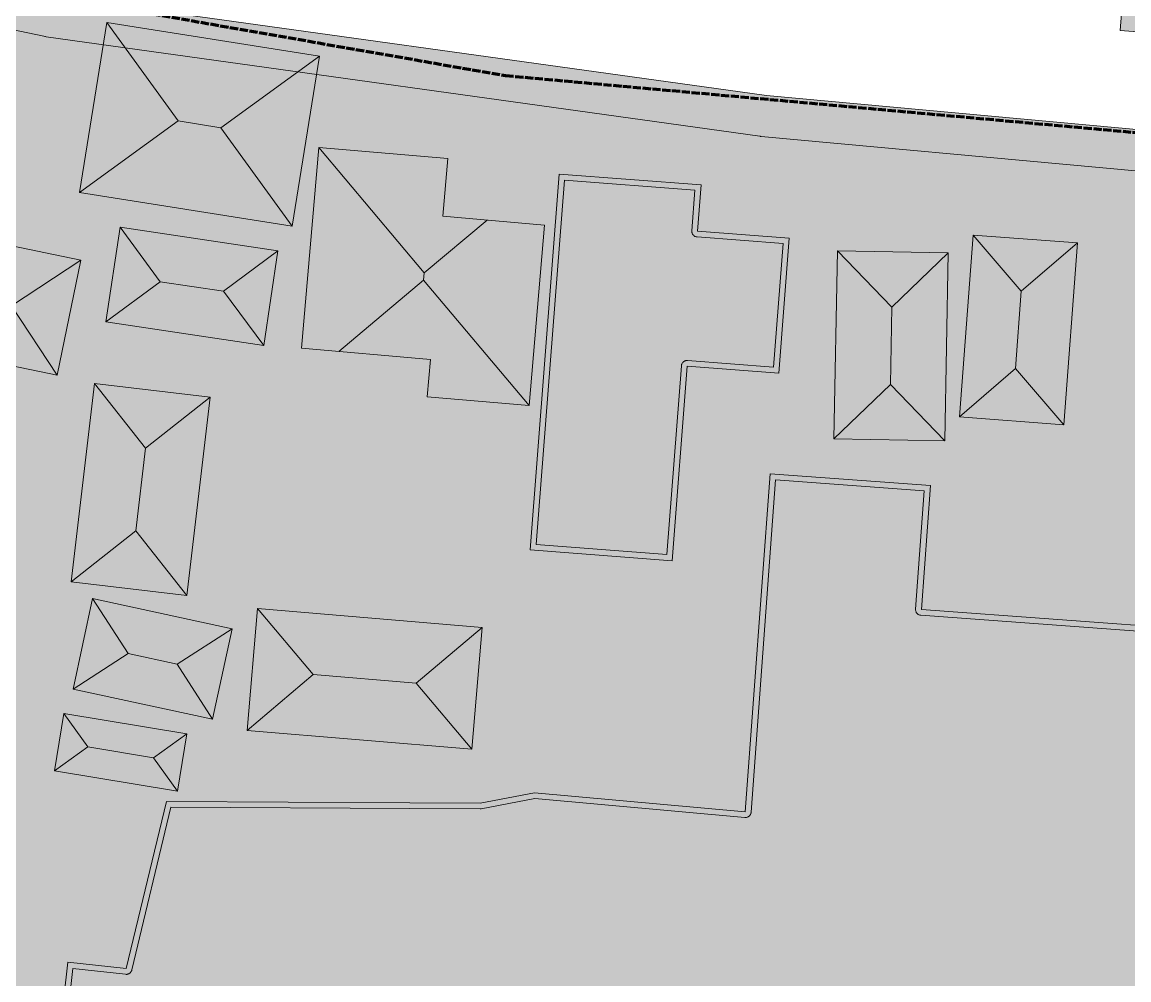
# Model space of a CAD drawing. Header units: metres. Extents: x 305859 to 307221, y 9155922 to 9156786.
# Drawn here: x 306744.4 to 306830.1, y 9156401.9 to 9156476.1 of the extents above; entities that cross this region are included whole.
import ezdxf

# ---------------------------------------------------------------- set-up
doc = ezdxf.new("R2010")
doc.units = ezdxf.units.M
doc.linetypes.add('DASHED', pattern=[1.524, 1.27, -0.254])
doc.linetypes.add('DASHED2', pattern=[0.762, 0.635, -0.127])
for name, color, linetype, lineweight, true_color in [('A-ALUR_DISTRIBUSI', 7, 'DASHED', 50, 0x7828a0), ('B-BANGUNAN_PERDAGANGAN', 7, 'Continuous', 13, 0xde7878), ('B-BANGUNAN_PERMUKIMAN', 7, 'Continuous', 13, 0xf0cd8c), ('B-BAYANGAN', 7, 'Continuous', 0, 0x76786c), ('B-DELINEASI', 7, 'DASHED2', 70, 0xc800c8), ('J-PERKERASAN_JALAN', 7, 'Continuous', 9, 0x989896), ('K-BANGUNAN_LUAR_TAPAK', 7, 'Continuous', 9, 0xdedede)]:
    doc.layers.add(name, color=color, linetype=linetype, lineweight=lineweight, true_color=true_color)
doc.layers.add('G-PERKERASAN', color=7, linetype='Continuous')

msp = doc.modelspace()

# ---------------------------------------------------------------- hatches: boundary and pattern name
at = {"layer": 'A-ALUR_DISTRIBUSI', "true_color": 0x7828a0}
h = msp.add_hatch(color=195, dxfattribs=at)
h.dxf.hatch_style = 1
h.paths.add_polyline_path([(306747.105, 9156475.594), (306748.843, 9156475.352), (306751.444, 9156474.99), (306752.897, 9156474.787), (306752.704, 9156473.401), (306751.251, 9156473.603), (306748.65, 9156473.965), (306746.912, 9156474.208), (306746.761, 9156474.229), (306746.955, 9156475.615), (306747.105, 9156475.594)])
h = msp.add_hatch(color=195, dxfattribs=at)
h.dxf.hatch_style = 1
h.paths.add_polyline_path([(306759.232, 9156473.905), (306761.811, 9156473.546), (306761.618, 9156472.159), (306759.039, 9156472.518), (306755.675, 9156472.987), (306755.868, 9156474.373), (306759.232, 9156473.905)])
h = msp.add_hatch(color=195, dxfattribs=at)
h.dxf.hatch_style = 1
h.paths.add_polyline_path([(306770.47, 9156472.34), (306770.725, 9156472.304), (306770.532, 9156470.918), (306770.277, 9156470.953), (306764.589, 9156471.745), (306764.782, 9156473.132), (306770.47, 9156472.34)])
h = msp.add_hatch(color=195, dxfattribs=at)
h.dxf.hatch_style = 1
h.paths.add_polyline_path([(306777.382, 9156471.377), (306779.639, 9156471.063), (306779.446, 9156469.677), (306777.189, 9156469.991), (306773.503, 9156470.504), (306773.696, 9156471.891), (306777.382, 9156471.377)])
h = msp.add_hatch(color=195, dxfattribs=at)
h.dxf.hatch_style = 1
h.paths.add_polyline_path([(306783.432, 9156470.535), (306788.553, 9156469.822), (306788.36, 9156468.435), (306783.239, 9156469.148), (306782.417, 9156469.263), (306782.61, 9156470.649), (306783.432, 9156470.535)])
h = msp.add_hatch(color=195, dxfattribs=at)
h.dxf.hatch_style = 1
h.paths.add_polyline_path([(306792.942, 9156469.211), (306796.403, 9156468.729), (306797.467, 9156468.581), (306797.274, 9156467.194), (306796.21, 9156467.343), (306792.749, 9156467.824), (306791.331, 9156468.022), (306791.524, 9156469.408), (306792.942, 9156469.211)])
h = msp.add_hatch(color=195, dxfattribs=at)
h.dxf.hatch_style = 1
h.paths.add_polyline_path([(306804.323, 9156467.106), (306799.688, 9156465.413), (306799.982, 9156469.453)])
h = msp.add_hatch(color=195, dxfattribs=at)
h.dxf.hatch_style = 1
h.paths.add_polyline_path([(306800.736, 9156468.126), (306801.591, 9156468.007), (306802.957, 9156467.908), (306805.72, 9156467.707), (306806.368, 9156467.659), (306806.267, 9156466.263), (306805.618, 9156466.31), (306802.856, 9156466.511), (306801.47, 9156466.612), (306801.44, 9156466.615), (306801.431, 9156466.616), (306801.415, 9156466.618), (306800.543, 9156466.739), (306800.245, 9156466.781), (306800.438, 9156468.168), (306800.736, 9156468.126)])
h = msp.add_hatch(color=195, dxfattribs=at)
h.dxf.hatch_style = 1
h.paths.add_polyline_path([(306809.859, 9156467.406), (306815.345, 9156467.007), (306815.243, 9156465.611), (306809.758, 9156466.009), (306809.259, 9156466.046), (306809.36, 9156467.442), (306809.859, 9156467.406)])
h = msp.add_hatch(color=195, dxfattribs=at)
h.dxf.hatch_style = 1
h.paths.add_polyline_path([(306822.268, 9156466.504), (306824.321, 9156466.355), (306824.22, 9156464.958), (306822.167, 9156465.107), (306818.235, 9156465.393), (306818.337, 9156466.789), (306822.268, 9156466.504)])
h = msp.add_hatch(color=195, dxfattribs=at)
h.dxf.hatch_style = 1
h.paths.add_polyline_path([(306830.538, 9156465.903), (306833.297, 9156465.702), (306833.196, 9156464.306), (306830.436, 9156464.507), (306827.212, 9156464.741), (306827.313, 9156466.137), (306830.538, 9156465.903)])
at = {"layer": 'B-BANGUNAN_PERDAGANGAN', "true_color": 0xc05c54}
h = msp.add_hatch(color=13, dxfattribs=at)
h.dxf.hatch_style = 1
h.paths.add_polyline_path([(306803.793, 9156459.37), (306802.984, 9156448.91), (306795.888, 9156449.458), (306794.724, 9156434.392), (306783.717, 9156435.242), (306785.966, 9156464.346), (306796.973, 9156463.496), (306796.696, 9156459.918), (306803.793, 9156459.37)])
at = {"layer": 'B-BANGUNAN_PERDAGANGAN', "true_color": 0xd7675e}
h = msp.add_hatch(color=13, dxfattribs=at)
h.dxf.hatch_style = 1
h.paths.add_polyline_path([(306821.761, 9156455.27), (306821.31, 9156449.269), (306816.969, 9156445.535), (306818.027, 9156459.611), (306821.761, 9156455.27)])
at = {"layer": 'B-BANGUNAN_PERDAGANGAN', "true_color": 0xd4655c}
h = msp.add_hatch(color=13, dxfattribs=at)
h.dxf.hatch_style = 1
h.paths.add_polyline_path([(306821.761, 9156455.27), (306818.027, 9156459.611), (306818.027, 9156459.611), (306826.102, 9156459.004), (306821.761, 9156455.27)])
at = {"layer": 'B-BANGUNAN_PERDAGANGAN', "true_color": 0xa85049}
h = msp.add_hatch(color=15, dxfattribs=at)
h.dxf.hatch_style = 1
h.paths.add_polyline_path([(306821.31, 9156449.269), (306821.761, 9156455.27), (306826.102, 9156459.004), (306825.043, 9156444.928), (306825.043, 9156444.928), (306821.31, 9156449.269)])
at = {"layer": 'B-BANGUNAN_PERDAGANGAN', "true_color": 0xd6665d}
h = msp.add_hatch(color=13, dxfattribs=at)
h.dxf.hatch_style = 1
h.paths.add_polyline_path([(306811.727, 9156454.022), (306811.618, 9156448.051), (306807.25, 9156443.838), (306807.249, 9156443.838), (306807.514, 9156458.39), (306811.727, 9156454.022)])
at = {"layer": 'B-BANGUNAN_PERDAGANGAN', "true_color": 0xd5665d}
h = msp.add_hatch(color=13, dxfattribs=at)
h.dxf.hatch_style = 1
h.paths.add_polyline_path([(306811.727, 9156454.022), (306807.514, 9156458.39), (306816.096, 9156458.234), (306816.096, 9156458.234), (306811.727, 9156454.022)])
at = {"layer": 'B-BANGUNAN_PERDAGANGAN', "true_color": 0xa9514a}
h = msp.add_hatch(color=15, dxfattribs=at)
h.dxf.hatch_style = 1
h.paths.add_polyline_path([(306811.618, 9156448.051), (306811.727, 9156454.022), (306816.096, 9156458.234), (306815.831, 9156443.682), (306811.618, 9156448.051)])
at = {"layer": 'B-BANGUNAN_PERDAGANGAN', "true_color": 0xab524b}
h = msp.add_hatch(color=15, dxfattribs=at)
h.dxf.hatch_style = 1
h.paths.add_polyline_path([(306821.31, 9156449.269), (306825.043, 9156444.928), (306816.969, 9156445.535), (306821.31, 9156449.269)])
at = {"layer": 'B-BANGUNAN_PERDAGANGAN', "true_color": 0xaa514a}
h = msp.add_hatch(color=15, dxfattribs=at)
h.dxf.hatch_style = 1
h.paths.add_polyline_path([(306811.618, 9156448.051), (306815.831, 9156443.682), (306807.25, 9156443.838), (306811.618, 9156448.051)])
at = {"layer": 'B-BANGUNAN_PERDAGANGAN', "true_color": 0xc05c54}
h = msp.add_hatch(color=13, dxfattribs=at)
h.dxf.hatch_style = 1
h.paths.add_polyline_path([(306834.117, 9156415.126), (306839.561, 9156415.047), (306839.602, 9156419.9), (306836.986, 9156419.922), (306837.056, 9156428.258), (306853.618, 9156428.118), (306853.566, 9156433.021), (306870.71, 9156433.201), (306870.677, 9156436.279), (306877.855, 9156436.354), (306877.888, 9156433.277), (306876.188, 9156433.259), (306876.269, 9156425.564), (306855.845, 9156425.349), (306855.798, 9156419.764), (306854.184, 9156419.777), (306854.175, 9156418.779), (306869.045, 9156418.654), (306868.991, 9156412.337), (306874.034, 9156412.295), (306873.966, 9156404.26), (306861.837, 9156404.363), (306861.905, 9156412.397), (306854.122, 9156412.463), (306850.632, 9156412.492), (306847.975, 9156412.514), (306847.728, 9156395.644), (306832.702, 9156395.864), (306832.455, 9156392.499), (306811.335, 9156394.05), (306810.028, 9156377.547), (306791.125, 9156379.044), (306792.432, 9156395.547), (306784.12, 9156396.297), (306783.721, 9156384.64), (306772.458, 9156385.025), (306772.898, 9156397.889), (306761.41, 9156400.651), (306758.759, 9156376.919), (306745.14, 9156378.44), (306747.918, 9156403.311), (306752.447, 9156402.805), (306755.559, 9156415.749), (306774.404, 9156415.647), (306779.848, 9156415.618), (306784.059, 9156416.424), (306800.389, 9156414.951), (306802.312, 9156441.133), (306814.726, 9156440.221), (306814.02, 9156430.615), (306835.141, 9156429.064), (306834.117, 9156415.126)])
at = {"layer": 'B-BANGUNAN_PERMUKIMAN', "true_color": 0xef9567}
h = msp.add_hatch(color=21, dxfattribs=at)
h.dxf.hatch_style = 1
h.paths.add_polyline_path([(306756.47, 9156468.457), (306748.838, 9156462.925), (306750.939, 9156476.089), (306750.939, 9156476.089), (306756.47, 9156468.457)])
at = {"layer": 'B-BANGUNAN_PERMUKIMAN', "true_color": 0xe79064}
h = msp.add_hatch(color=33, dxfattribs=at)
h.dxf.hatch_style = 1
h.paths.add_polyline_path([(306759.771, 9156467.93), (306756.47, 9156468.457), (306750.939, 9156476.089), (306767.403, 9156473.462), (306759.771, 9156467.93)])
at = {"layer": 'B-BANGUNAN_PERMUKIMAN', "true_color": 0xb87250}
h = msp.add_hatch(color=35, dxfattribs=at)
h.dxf.hatch_style = 1
h.paths.add_polyline_path([(306759.771, 9156467.93), (306767.403, 9156473.462), (306765.302, 9156460.298), (306759.771, 9156467.93)])
at = {"layer": 'B-BANGUNAN_PERMUKIMAN', "true_color": 0xc07753}
h = msp.add_hatch(color=23, dxfattribs=at)
h.dxf.hatch_style = 1
h.paths.add_polyline_path([(306748.838, 9156462.925), (306756.47, 9156468.457), (306759.771, 9156467.93), (306765.302, 9156460.298), (306748.838, 9156462.925)])
at = {"layer": 'B-BANGUNAN_PERMUKIMAN', "true_color": 0xee9467}
h = msp.add_hatch(color=21, dxfattribs=at)
h.dxf.hatch_style = 1
h.paths.add_polyline_path([(306767.366, 9156466.41), (306775.527, 9156456.699), (306775.477, 9156456.119), (306768.912, 9156450.601), (306766.017, 9156450.853), (306767.366, 9156466.41)])
at = {"layer": 'B-BANGUNAN_PERMUKIMAN', "true_color": 0xe89065}
h = msp.add_hatch(color=33, dxfattribs=at)
h.dxf.hatch_style = 1
h.paths.add_polyline_path([(306775.527, 9156456.699), (306767.366, 9156466.41), (306777.361, 9156465.543), (306776.974, 9156461.078), (306780.386, 9156460.782), (306775.527, 9156456.699)])
at = {"layer": 'B-BANGUNAN_PERMUKIMAN', "true_color": 0xba7450}
h = msp.add_hatch(color=23, dxfattribs=at)
h.dxf.hatch_style = 1
h.paths.add_polyline_path([(306775.477, 9156456.119), (306775.527, 9156456.699), (306780.386, 9156460.782), (306784.851, 9156460.395), (306783.638, 9156446.408), (306783.638, 9156446.408), (306775.477, 9156456.119)])
at = {"layer": 'B-BANGUNAN_PERMUKIMAN', "true_color": 0xe68f64}
h = msp.add_hatch(color=33, dxfattribs=at)
h.dxf.hatch_style = 1
h.paths.add_polyline_path([(306743.559, 9156454.148), (306741.626, 9156454.549), (306738.093, 9156459.93), (306748.94, 9156457.682), (306743.559, 9156454.148)])
at = {"layer": 'B-BANGUNAN_PERMUKIMAN', "true_color": 0xef9467}
h = msp.add_hatch(color=21, dxfattribs=at)
h.dxf.hatch_style = 1
h.paths.add_polyline_path([(306755.084, 9156456.007), (306750.873, 9156452.89), (306751.967, 9156460.219), (306755.084, 9156456.007)])
at = {"layer": 'B-BANGUNAN_PERMUKIMAN', "true_color": 0xe89064}
h = msp.add_hatch(color=33, dxfattribs=at)
h.dxf.hatch_style = 1
h.paths.add_polyline_path([(306764.191, 9156458.393), (306759.98, 9156455.276), (306755.084, 9156456.007), (306751.967, 9156460.219), (306764.191, 9156458.393)])
at = {"layer": 'B-BANGUNAN_PERMUKIMAN', "true_color": 0xb87350}
h = msp.add_hatch(color=35, dxfattribs=at)
h.dxf.hatch_style = 1
h.paths.add_polyline_path([(306759.98, 9156455.276), (306764.191, 9156458.393), (306763.096, 9156451.065), (306759.98, 9156455.276)])
at = {"layer": 'B-BANGUNAN_PERMUKIMAN', "true_color": 0xb7724f}
h = msp.add_hatch(color=35, dxfattribs=at)
h.dxf.hatch_style = 1
h.paths.add_polyline_path([(306743.559, 9156454.148), (306748.94, 9156457.682), (306747.092, 9156448.768), (306743.559, 9156454.148)])
at = {"layer": 'B-BANGUNAN_PERMUKIMAN', "true_color": 0xbf7753}
h = msp.add_hatch(color=23, dxfattribs=at)
h.dxf.hatch_style = 1
h.paths.add_polyline_path([(306750.873, 9156452.89), (306755.084, 9156456.007), (306759.98, 9156455.276), (306763.096, 9156451.065), (306763.096, 9156451.065), (306750.873, 9156452.89)])
at = {"layer": 'B-BANGUNAN_PERMUKIMAN', "true_color": 0xbd7552}
h = msp.add_hatch(color=23, dxfattribs=at)
h.dxf.hatch_style = 1
h.paths.add_polyline_path([(306775.477, 9156456.119), (306783.638, 9156446.408), (306775.76, 9156447.091), (306776.012, 9156449.986), (306768.912, 9156450.601), (306775.477, 9156456.119)])
at = {"layer": 'B-BANGUNAN_PERMUKIMAN', "true_color": 0xc17853}
h = msp.add_hatch(color=23, dxfattribs=at)
h.dxf.hatch_style = 1
h.paths.add_polyline_path([(306736.244, 9156451.016), (306741.626, 9156454.549), (306743.559, 9156454.148), (306747.092, 9156448.768), (306747.092, 9156448.767), (306736.244, 9156451.016)])
at = {"layer": 'B-BANGUNAN_PERMUKIMAN', "true_color": 0xee9467}
h = msp.add_hatch(color=21, dxfattribs=at)
h.dxf.hatch_style = 1
h.paths.add_polyline_path([(306753.942, 9156443.104), (306753.194, 9156436.718), (306748.189, 9156432.763), (306749.988, 9156448.108), (306753.942, 9156443.104)])
at = {"layer": 'B-BANGUNAN_PERMUKIMAN', "true_color": 0xe99165}
h = msp.add_hatch(color=33, dxfattribs=at)
h.dxf.hatch_style = 1
h.paths.add_polyline_path([(306753.942, 9156443.104), (306749.988, 9156448.108), (306749.988, 9156448.109), (306758.947, 9156447.058), (306753.942, 9156443.104)])
at = {"layer": 'B-BANGUNAN_PERMUKIMAN', "true_color": 0xb97350}
h = msp.add_hatch(color=23, dxfattribs=at)
h.dxf.hatch_style = 1
h.paths.add_polyline_path([(306757.148, 9156431.712), (306753.194, 9156436.718), (306753.942, 9156443.104), (306758.947, 9156447.058), (306757.148, 9156431.712)])
at = {"layer": 'B-BANGUNAN_PERMUKIMAN', "true_color": 0xbe7652}
h = msp.add_hatch(color=23, dxfattribs=at)
h.dxf.hatch_style = 1
h.paths.add_polyline_path([(306753.194, 9156436.718), (306757.148, 9156431.712), (306748.189, 9156432.763), (306748.189, 9156432.763), (306753.194, 9156436.718)])
at = {"layer": 'B-BANGUNAN_PERMUKIMAN', "true_color": 0xf09568}
h = msp.add_hatch(color=21, dxfattribs=at)
h.dxf.hatch_style = 1
h.paths.add_polyline_path([(306752.596, 9156427.203), (306748.34, 9156424.457), (306749.85, 9156431.458), (306752.596, 9156427.203)])
at = {"layer": 'B-BANGUNAN_PERMUKIMAN', "true_color": 0xe68f63}
h = msp.add_hatch(color=33, dxfattribs=at)
h.dxf.hatch_style = 1
h.paths.add_polyline_path([(306756.389, 9156426.385), (306752.596, 9156427.203), (306749.85, 9156431.458), (306749.85, 9156431.459), (306760.645, 9156429.13), (306756.389, 9156426.385)])
at = {"layer": 'B-BANGUNAN_PERMUKIMAN', "true_color": 0xed9467}
h = msp.add_hatch(color=21, dxfattribs=at)
h.dxf.hatch_style = 1
h.paths.add_polyline_path([(306766.92, 9156425.573), (306761.807, 9156421.255), (306762.603, 9156430.686), (306766.92, 9156425.573)])
at = {"layer": 'B-BANGUNAN_PERMUKIMAN', "true_color": 0xe99165}
h = msp.add_hatch(color=33, dxfattribs=at)
h.dxf.hatch_style = 1
h.paths.add_polyline_path([(306780.015, 9156429.216), (306774.901, 9156424.899), (306766.92, 9156425.573), (306762.603, 9156430.686), (306762.603, 9156430.686), (306780.015, 9156429.216)])
at = {"layer": 'B-BANGUNAN_PERMUKIMAN', "true_color": 0xb7724f}
h = msp.add_hatch(color=35, dxfattribs=at)
h.dxf.hatch_style = 1
h.paths.add_polyline_path([(306756.389, 9156426.385), (306760.645, 9156429.13), (306760.645, 9156429.13), (306759.134, 9156422.129), (306756.389, 9156426.385)])
at = {"layer": 'B-BANGUNAN_PERMUKIMAN', "true_color": 0xba7350}
h = msp.add_hatch(color=23, dxfattribs=at)
h.dxf.hatch_style = 1
h.paths.add_polyline_path([(306779.219, 9156419.785), (306779.218, 9156419.785), (306774.901, 9156424.899), (306780.015, 9156429.216), (306779.219, 9156419.785)])
at = {"layer": 'B-BANGUNAN_PERMUKIMAN', "true_color": 0xc17854}
h = msp.add_hatch(color=23, dxfattribs=at)
h.dxf.hatch_style = 1
h.paths.add_polyline_path([(306748.34, 9156424.457), (306752.596, 9156427.203), (306756.389, 9156426.385), (306759.134, 9156422.129), (306748.34, 9156424.457)])
at = {"layer": 'B-BANGUNAN_PERMUKIMAN', "true_color": 0xbe7652}
h = msp.add_hatch(color=23, dxfattribs=at)
h.dxf.hatch_style = 1
h.paths.add_polyline_path([(306766.92, 9156425.573), (306774.901, 9156424.899), (306779.218, 9156419.785), (306761.807, 9156421.255), (306766.92, 9156425.573)])
at = {"layer": 'B-BANGUNAN_PERMUKIMAN', "true_color": 0xef9567}
h = msp.add_hatch(color=21, dxfattribs=at)
h.dxf.hatch_style = 1
h.paths.add_polyline_path([(306747.629, 9156422.568), (306747.629, 9156422.568), (306749.481, 9156419.976), (306746.887, 9156418.124), (306747.629, 9156422.568)])
at = {"layer": 'B-BANGUNAN_PERMUKIMAN', "true_color": 0xe79064}
h = msp.add_hatch(color=33, dxfattribs=at)
h.dxf.hatch_style = 1
h.paths.add_polyline_path([(306754.56, 9156419.129), (306749.481, 9156419.976), (306747.629, 9156422.568), (306757.153, 9156420.981), (306757.153, 9156420.98), (306754.56, 9156419.129)])
at = {"layer": 'B-BANGUNAN_PERMUKIMAN', "true_color": 0xb87250}
h = msp.add_hatch(color=35, dxfattribs=at)
h.dxf.hatch_style = 1
h.paths.add_polyline_path([(306754.56, 9156419.129), (306757.153, 9156420.98), (306756.412, 9156416.536), (306754.56, 9156419.129)])
at = {"layer": 'B-BANGUNAN_PERMUKIMAN', "true_color": 0xc07753}
h = msp.add_hatch(color=23, dxfattribs=at)
h.dxf.hatch_style = 1
h.paths.add_polyline_path([(306746.887, 9156418.124), (306749.481, 9156419.976), (306754.56, 9156419.129), (306756.412, 9156416.536), (306746.887, 9156418.124)])
at = {"layer": 'B-BAYANGAN', "true_color": 0x76786c}
h = msp.add_hatch(color=8, dxfattribs=at)
h.dxf.hatch_style = 1
h.paths.add_polyline_path([(306768.153, 9156472.712), (306766.052, 9156459.548), (306749.588, 9156462.175), (306751.689, 9156475.339), (306768.153, 9156472.712)])
h = msp.add_hatch(color=8, dxfattribs=at)
h.dxf.hatch_style = 1
h.paths.add_polyline_path([(306785.601, 9156459.645), (306784.388, 9156445.658), (306776.51, 9156446.341), (306776.762, 9156449.236), (306766.767, 9156450.103), (306768.116, 9156465.66), (306778.111, 9156464.793), (306777.724, 9156460.328), (306785.601, 9156459.645)])
h = msp.add_hatch(color=8, dxfattribs=at)
h.dxf.hatch_style = 1
h.paths.add_polyline_path([(306804.843, 9156458.32), (306804.034, 9156447.86), (306796.938, 9156448.408), (306795.774, 9156433.342), (306784.767, 9156434.192), (306787.016, 9156463.296), (306798.023, 9156462.446), (306797.746, 9156458.868), (306804.843, 9156458.32)])
h = msp.add_hatch(color=8, dxfattribs=at)
h.dxf.hatch_style = 1
h.paths.add_polyline_path([(306749.69, 9156456.932), (306747.842, 9156448.017), (306736.994, 9156450.266), (306738.842, 9156459.181), (306749.69, 9156456.932)])
h = msp.add_hatch(color=8, dxfattribs=at)
h.dxf.hatch_style = 1
h.paths.add_polyline_path([(306764.941, 9156457.643), (306763.846, 9156450.315), (306751.623, 9156452.14), (306752.717, 9156459.469), (306764.941, 9156457.643)])
h = msp.add_hatch(color=8, dxfattribs=at)
h.dxf.hatch_style = 1
h.paths.add_polyline_path([(306827.152, 9156457.954), (306826.093, 9156443.878), (306818.019, 9156444.486), (306819.077, 9156458.561), (306827.152, 9156457.954)])
h = msp.add_hatch(color=8, dxfattribs=at)
h.dxf.hatch_style = 1
h.paths.add_polyline_path([(306817.146, 9156457.184), (306816.881, 9156442.632), (306808.299, 9156442.788), (306808.564, 9156457.341), (306817.146, 9156457.184)])
h = msp.add_hatch(color=8, dxfattribs=at)
h.dxf.hatch_style = 1
h.paths.add_polyline_path([(306759.697, 9156446.308), (306757.898, 9156430.962), (306748.939, 9156432.013), (306750.738, 9156447.359), (306759.697, 9156446.308)])
h = msp.add_hatch(color=8, dxfattribs=at)
h.dxf.hatch_style = 1
h.paths.add_polyline_path([(306835.167, 9156414.077), (306840.611, 9156413.997), (306840.652, 9156418.85), (306838.036, 9156418.872), (306838.106, 9156427.208), (306854.668, 9156427.068), (306854.616, 9156431.971), (306871.76, 9156432.151), (306871.727, 9156435.229), (306878.905, 9156435.305), (306878.938, 9156432.227), (306877.238, 9156432.209), (306877.319, 9156424.514), (306856.895, 9156424.299), (306856.848, 9156418.714), (306855.234, 9156418.727), (306855.225, 9156417.729), (306870.095, 9156417.604), (306870.041, 9156411.287), (306875.084, 9156411.245), (306875.016, 9156403.21), (306862.887, 9156403.313), (306862.955, 9156411.347), (306855.172, 9156411.412), (306851.682, 9156411.442), (306849.025, 9156411.465), (306848.778, 9156394.594), (306833.752, 9156394.814), (306833.505, 9156391.449), (306812.385, 9156393), (306811.078, 9156376.497), (306792.175, 9156377.994), (306793.482, 9156394.498), (306785.17, 9156395.247), (306784.771, 9156383.59), (306773.508, 9156383.975), (306773.948, 9156396.839), (306762.46, 9156399.601), (306759.809, 9156375.869), (306746.19, 9156377.39), (306748.968, 9156402.261), (306753.497, 9156401.755), (306756.609, 9156414.699), (306775.454, 9156414.597), (306780.898, 9156414.568), (306785.109, 9156415.374), (306801.439, 9156413.901), (306803.362, 9156440.082), (306815.776, 9156439.171), (306815.07, 9156429.565), (306836.191, 9156428.014), (306835.167, 9156414.077)])
h = msp.add_hatch(color=8, dxfattribs=at)
h.dxf.hatch_style = 1
h.paths.add_polyline_path([(306761.395, 9156428.38), (306759.885, 9156421.378), (306749.09, 9156423.707), (306750.6, 9156430.709), (306761.395, 9156428.38)])
h = msp.add_hatch(color=8, dxfattribs=at)
h.dxf.hatch_style = 1
h.paths.add_polyline_path([(306780.765, 9156428.466), (306779.969, 9156419.035), (306762.557, 9156420.505), (306763.353, 9156429.936), (306780.765, 9156428.466)])
h = msp.add_hatch(color=8, dxfattribs=at)
h.dxf.hatch_style = 1
h.paths.add_polyline_path([(306757.903, 9156420.231), (306757.162, 9156415.786), (306747.637, 9156417.374), (306748.378, 9156421.819), (306757.903, 9156420.231)])
at = {"layer": 'G-PERKERASAN', "true_color": 0xe0ded9}
h = msp.add_hatch(color=254, dxfattribs=at)
h.dxf.hatch_style = 1
h.paths.add_polyline_path([(306908.991, 9156199.224), (306871.946, 9156198.019), (306868.838, 9156144.144), (306843.973, 9156139.654), (306613.966, 9156113.407), (306520.721, 9156109.954), (306448.831, 9156118.111), (306448.831, 9156123.174), (306477.156, 9156118.515), (306520.147, 9156115.685), (306566.866, 9156115.258), (306613.832, 9156118.698), (306780.378, 9156142.221), (306834.175, 9156150.611), (306834.206, 9156150.614), (306834.236, 9156150.619), (306836.67, 9156150.94), (306832.652, 9156160.25), (306794.325, 9156155.537), (306785.065, 9156153.865), (306754.667, 9156148.377), (306749.086, 9156147.369), (306735.941, 9156145.416), (306694.109, 9156139.201), (306682.572, 9156137.435), (306647.045, 9156131.998), (306596.424, 9156127.396), (306534.299, 9156127.396), (306532.491, 9156127.582), (306527.336, 9156128.112), (306527.76, 9156145.94), (306529.801, 9156231.677), (306512.264, 9156228.096), (306472.743, 9156232.048), (306466.174, 9156213.241), (306448.831, 9156196.713), (306448.831, 9156532.371), (306504.834, 9156523.084), (306572.178, 9156510.306), (306677.166, 9156490.276), (306781.809, 9156471.972), (306833.432, 9156467.309), (306884.355, 9156462.71), (306888.869, 9156462.302), (306908.991, 9156460.229), (306908.991, 9156405.135), (306880.738, 9156410.367), (306872.191, 9156289.958), (306880.063, 9156289.504), (306887.261, 9156399.075), (306908.991, 9156395.952), (306908.991, 9156283.201), (306908.991, 9156208.942), (306891.749, 9156208.374), (306886.184, 9156208.191), (306882.096, 9156208.056), (306881.637, 9156222), (306879.908, 9156222), (306879.787, 9156200), (306885.632, 9156200.303), (306885.601, 9156199.857), (306906.625, 9156201.392), (306908.7, 9156201.5), (306908.991, 9156201.535), (306908.991, 9156199.224)])
at = {"layer": 'J-PERKERASAN_JALAN', "true_color": 0xa8a8a6}
h = msp.add_hatch(color=253, dxfattribs=at)
h.dxf.hatch_style = 1
h.paths.add_polyline_path([(306644.846, 9156501.891), (306682.628, 9156491.9), (306683.147, 9156491.799), (306683.674, 9156491.767), (306684.2, 9156491.805), (306684.718, 9156491.912), (306685.216, 9156492.086), (306685.687, 9156492.324), (306686.123, 9156492.622), (306686.516, 9156492.975), (306686.858, 9156493.377), (306687.145, 9156493.82), (306687.371, 9156494.297), (306687.532, 9156494.8), (306687.626, 9156495.32), (306695.984, 9156569.63), (306695.989, 9156569.68), (306698.582, 9156595.648), (306698.6, 9156596.174), (306698.548, 9156596.698), (306698.428, 9156597.211), (306698.242, 9156597.704), (306697.992, 9156598.168), (306697.684, 9156598.595), (306697.322, 9156598.978), (306696.913, 9156599.31), (306696.464, 9156599.585), (306695.982, 9156599.799), (306695.477, 9156599.948), (306694.957, 9156600.029), (306670.552, 9156602.201), (306670.518, 9156602.204), (306670.5, 9156602.206), (306670.466, 9156602.21), (306657.245, 9156603.85), (306657.037, 9156603.87), (306645.006, 9156604.728), (306644.988, 9156604.729), (306644.846, 9156604.739), (306644.846, 9156621.261), (306646.808, 9156644.864), (306646.817, 9156645.394), (306646.755, 9156645.922), (306646.625, 9156646.436), (306646.427, 9156646.928), (306646.166, 9156647.39), (306645.846, 9156647.813), (306645.473, 9156648.191), (306645.053, 9156648.515), (306644.846, 9156648.636), (306644.846, 9156652.085), (306644.923, 9156652.078), (306645.076, 9156652.056), (306645.226, 9156652.019), (306645.31, 9156651.993), (306646.552, 9156651.573), (306646.635, 9156651.543), (306646.777, 9156651.481), (306646.893, 9156651.417), (306647.021, 9156651.331), (306647.091, 9156651.277), (306648.075, 9156650.482), (306648.162, 9156650.408), (306648.302, 9156650.266), (306648.424, 9156650.108), (306648.487, 9156650.013), (306649.22, 9156648.813), (306649.269, 9156648.727), (306649.344, 9156648.572), (306649.403, 9156648.411), (306649.43, 9156648.316), (306649.845, 9156646.712), (306649.869, 9156646.584), (306649.877, 9156646.448), (306649.896, 9156646.221), (306649.912, 9156646.085), (306649.909, 9156645.955), (306647.057, 9156611.647), (306647.048, 9156611.12), (306647.108, 9156610.596), (306647.237, 9156610.085), (306647.432, 9156609.595), (306647.689, 9156609.135), (306648.005, 9156608.713), (306648.374, 9156608.336), (306648.789, 9156608.011), (306649.243, 9156607.743), (306649.728, 9156607.538), (306650.236, 9156607.397), (306650.758, 9156607.325), (306657.367, 9156606.854), (306657.419, 9156606.85), (306657.445, 9156606.847), (306657.497, 9156606.842), (306665.344, 9156605.868), (306665.869, 9156605.838), (306666.394, 9156605.877), (306666.909, 9156605.984), (306667.406, 9156606.159), (306667.875, 9156606.397), (306668.309, 9156606.694), (306668.701, 9156607.046), (306669.043, 9156607.446), (306669.329, 9156607.888), (306669.555, 9156608.363), (306669.716, 9156608.864), (306669.81, 9156609.382), (306674.406, 9156649.437), (306674.428, 9156649.558), (306674.551, 9156649.552), (306677.271, 9156649.24), (306677.393, 9156649.218), (306677.387, 9156649.095), (306672.801, 9156609.131), (306672.776, 9156608.6), (306672.821, 9156608.07), (306672.936, 9156607.551), (306673.119, 9156607.051), (306673.367, 9156606.581), (306673.675, 9156606.147), (306674.037, 9156605.758), (306674.448, 9156605.421), (306674.9, 9156605.141), (306675.385, 9156604.924), (306675.895, 9156604.773), (306676.421, 9156604.69), (306695.455, 9156602.997), (306695.967, 9156602.984), (306696.477, 9156603.037), (306696.976, 9156603.155), (306697.455, 9156603.336), (306697.908, 9156603.576), (306698.326, 9156603.873), (306698.703, 9156604.22), (306699.032, 9156604.613), (306699.309, 9156605.044), (306699.528, 9156605.508), (306699.686, 9156605.996), (306699.78, 9156606.499), (306716.122, 9156741.172), (306716.151, 9156741.689), (306716.113, 9156742.205), (306716.009, 9156742.711), (306715.841, 9156743.2), (306715.61, 9156743.663), (306715.322, 9156744.093), (306714.981, 9156744.482), (306714.592, 9156744.823), (306714.163, 9156745.112), (306713.7, 9156745.342), (306713.211, 9156745.511), (306712.704, 9156745.616), (306712.189, 9156745.654), (306666.911, 9156746.074), (306644.846, 9156746.374), (306644.846, 9156749.374), (306666.925, 9156749.074), (306666.942, 9156749.074), (306718.292, 9156748.598), (306718.4, 9156748.598), (306737.502, 9156748.94), (306746.832, 9156749), (306746.832, 9156746.001), (306737.593, 9156745.941), (306737.547, 9156745.94), (306723.164, 9156745.683), (306722.646, 9156745.64), (306722.137, 9156745.53), (306721.647, 9156745.354), (306721.184, 9156745.117), (306720.755, 9156744.822), (306720.369, 9156744.473), (306720.031, 9156744.077), (306719.747, 9156743.641), (306719.523, 9156743.171), (306719.361, 9156742.677), (306719.265, 9156742.165), (306702.827, 9156606.709), (306702.798, 9156606.205), (306702.833, 9156605.702), (306702.931, 9156605.207), (306703.09, 9156604.728), (306703.308, 9156604.273), (306703.582, 9156603.849), (306703.907, 9156603.463), (306704.278, 9156603.121), (306704.689, 9156602.828), (306705.134, 9156602.59), (306705.605, 9156602.409), (306706.096, 9156602.289), (306706.597, 9156602.232), (306734.805, 9156600.812), (306735.341, 9156600.821), (306735.872, 9156600.902), (306736.387, 9156601.053), (306736.877, 9156601.271), (306737.333, 9156601.554), (306737.748, 9156601.894), (306738.113, 9156602.288), (306738.422, 9156602.726), (306738.67, 9156603.202), (306738.852, 9156603.707), (306738.964, 9156604.231), (306739.006, 9156604.766), (306739.208, 9156624.77), (306739.214, 9156624.897), (306739.218, 9156624.96), (306739.232, 9156625.087), (306739.378, 9156626.142), (306739.392, 9156626.229), (306739.431, 9156626.4), (306739.456, 9156626.484), (306739.711, 9156627.27), (306739.743, 9156627.363), (306739.812, 9156627.52), (306739.883, 9156627.648), (306739.981, 9156627.788), (306740.042, 9156627.864), (306740.45, 9156628.344), (306740.517, 9156628.418), (306740.644, 9156628.54), (306740.762, 9156628.632), (306740.888, 9156628.713), (306741.022, 9156628.78), (306741.186, 9156628.842), (306741.282, 9156628.871), (306741.894, 9156629.037), (306741.984, 9156629.059), (306742.165, 9156629.09), (306742.257, 9156629.1), (306742.92, 9156629.153), (306742.958, 9156629.155), (306742.978, 9156629.157), (306743.016, 9156629.158), (306746.832, 9156629.316), (306746.832, 9156624.748), (306746.627, 9156624.785), (306746.112, 9156624.811), (306745.599, 9156624.77), (306745.094, 9156624.664), (306744.608, 9156624.494), (306744.148, 9156624.263), (306743.721, 9156623.975), (306743.334, 9156623.634), (306742.995, 9156623.246), (306742.709, 9156622.818), (306742.479, 9156622.357), (306742.311, 9156621.87), (306742.207, 9156621.366), (306742.169, 9156620.852), (306742.009, 9156605.084), (306742.036, 9156604.578), (306742.127, 9156604.079), (306742.281, 9156603.595), (306742.494, 9156603.135), (306742.764, 9156602.705), (306743.086, 9156602.313), (306743.455, 9156601.965), (306743.865, 9156601.667), (306744.31, 9156601.423), (306744.782, 9156601.237), (306745.274, 9156601.112), (306745.778, 9156601.051), (306746.285, 9156601.053), (306746.832, 9156601.091), (306746.832, 9156598.084), (306740.557, 9156597.65), (306740.55, 9156597.65), (306739.623, 9156597.584), (306739.502, 9156597.579), (306739.441, 9156597.578), (306739.32, 9156597.581), (306705.781, 9156599.269), (306705.274, 9156599.263), (306704.772, 9156599.192), (306704.283, 9156599.059), (306703.815, 9156598.864), (306703.375, 9156598.612), (306702.971, 9156598.307), (306702.609, 9156597.952), (306702.294, 9156597.555), (306702.032, 9156597.121), (306701.827, 9156596.658), (306701.682, 9156596.172), (306701.6, 9156595.672), (306698.971, 9156569.354), (306698.97, 9156569.345), (306698.968, 9156569.32), (306690.454, 9156493.625), (306690.43, 9156493.089), (306690.478, 9156492.555), (306690.597, 9156492.032), (306690.785, 9156491.529), (306691.038, 9156491.057), (306691.353, 9156490.622), (306691.723, 9156490.233), (306692.141, 9156489.897), (306692.601, 9156489.621), (306693.093, 9156489.408), (306693.61, 9156489.263), (306746.584, 9156478.174), (306746.832, 9156478.131), (306746.832, 9156474.899), (306746.254, 9156474.979), (306746.187, 9156474.99), (306746.147, 9156474.997), (306746.081, 9156475.01), (306693.923, 9156485.928), (306693.42, 9156486.001), (306692.911, 9156486.008), (306692.406, 9156485.952), (306691.912, 9156485.831), (306691.437, 9156485.649), (306690.989, 9156485.409), (306690.575, 9156485.113), (306690.202, 9156484.767), (306689.876, 9156484.377), (306689.603, 9156483.949), (306689.385, 9156483.489), (306689.228, 9156483.005), (306689.134, 9156482.506), (306680.222, 9156410.677), (306675.974, 9156376.463), (306675.956, 9156376.284), (306671.777, 9156323.14), (306671.77, 9156322.633), (306671.826, 9156322.13), (306671.946, 9156321.638), (306672.127, 9156321.165), (306672.366, 9156320.718), (306672.66, 9156320.305), (306673.003, 9156319.933), (306673.391, 9156319.607), (306673.817, 9156319.333), (306674.274, 9156319.115), (306674.755, 9156318.956), (306675.252, 9156318.859), (306742.855, 9156310.121), (306742.925, 9156310.112), (306746.832, 9156309.677), (306746.832, 9156306.458), (306742.535, 9156306.936), (306742.507, 9156306.939), (306675.118, 9156315.65), (306674.596, 9156315.683), (306674.073, 9156315.648), (306673.56, 9156315.544), (306673.065, 9156315.375), (306672.596, 9156315.142), (306672.162, 9156314.85), (306671.769, 9156314.504), (306671.425, 9156314.109), (306671.135, 9156313.673), (306670.905, 9156313.203), (306670.738, 9156312.706), (306670.638, 9156312.193), (306658.158, 9156215.036), (306658.126, 9156214.508), (306658.163, 9156213.981), (306658.269, 9156213.463), (306658.443, 9156212.964), (306658.681, 9156212.492), (306658.979, 9156212.056), (306659.333, 9156211.663), (306659.734, 9156211.32), (306660.178, 9156211.032), (306660.656, 9156210.806), (306661.159, 9156210.645), (306661.679, 9156210.551), (306720.042, 9156203.993), (306720.074, 9156203.989), (306720.09, 9156203.987), (306720.122, 9156203.983), (306746.832, 9156200.101), (306746.832, 9156197.07), (306725.61, 9156200.154), (306725.102, 9156200.195), (306724.593, 9156200.171), (306724.091, 9156200.082), (306723.604, 9156199.931), (306723.141, 9156199.719), (306722.709, 9156199.45), (306722.314, 9156199.127), (306721.963, 9156198.758), (306721.662, 9156198.346), (306721.416, 9156197.9), (306721.229, 9156197.426), (306721.103, 9156196.932), (306721.041, 9156196.427), (306718.22, 9156147.695), (306718.204, 9156147.573), (306718.081, 9156147.572), (306715.348, 9156147.731), (306715.226, 9156147.746), (306715.225, 9156147.869), (306718.092, 9156197.386), (306718.089, 9156197.891), (306718.023, 9156198.392), (306717.894, 9156198.88), (306717.704, 9156199.349), (306717.457, 9156199.789), (306717.156, 9156200.195), (306716.807, 9156200.56), (306716.414, 9156200.878), (306715.985, 9156201.144), (306715.525, 9156201.354), (306715.043, 9156201.504), (306714.545, 9156201.592), (306655.828, 9156208.19), (306655.755, 9156208.199), (306655.718, 9156208.205), (306655.646, 9156208.217), (306644.846, 9156210.245), (306644.846, 9156213.297), (306650.508, 9156212.234), (306651.047, 9156212.17), (306651.589, 9156212.18), (306652.125, 9156212.263), (306652.645, 9156212.418), (306653.139, 9156212.642), (306653.598, 9156212.93), (306654.014, 9156213.278), (306654.38, 9156213.679), (306654.687, 9156214.126), (306654.931, 9156214.611), (306655.108, 9156215.124), (306655.213, 9156215.656), (306667.626, 9156312.291), (306667.658, 9156312.83), (306667.618, 9156313.369), (306667.505, 9156313.897), (306667.322, 9156314.406), (306667.072, 9156314.885), (306666.76, 9156315.326), (306666.391, 9156315.721), (306665.973, 9156316.063), (306665.512, 9156316.345), (306665.017, 9156316.562), (306664.498, 9156316.711), (306663.963, 9156316.789), (306650.646, 9156317.806), (306650.624, 9156317.808), (306650.61, 9156317.809), (306650.587, 9156317.811), (306644.846, 9156318.383), (306644.846, 9156321.599), (306650.851, 9156321.001), (306650.943, 9156320.993), (306664.514, 9156319.956), (306665.037, 9156319.95), (306665.556, 9156320.013), (306666.062, 9156320.142), (306666.547, 9156320.337), (306667.002, 9156320.593), (306667.42, 9156320.906), (306667.794, 9156321.271), (306668.117, 9156321.681), (306668.384, 9156322.131), (306668.59, 9156322.611), (306668.732, 9156323.114), (306668.807, 9156323.631), (306672.973, 9156376.62), (306672.977, 9156376.665), (306672.98, 9156376.687), (306672.985, 9156376.732), (306676.578, 9156405.674), (306676.609, 9156406.191), (306676.572, 9156406.708), (306676.469, 9156407.216), (306676.301, 9156407.706), (306676.071, 9156408.17), (306675.783, 9156408.6), (306675.442, 9156408.99), (306675.054, 9156409.333), (306674.624, 9156409.622), (306674.161, 9156409.854), (306673.672, 9156410.023), (306673.164, 9156410.128), (306650.07, 9156413.368), (306649.949, 9156413.393), (306649.958, 9156413.515), (306650.338, 9156416.227), (306650.364, 9156416.348), (306650.486, 9156416.338), (306673.408, 9156413.124), (306673.935, 9156413.085), (306674.463, 9156413.116), (306674.982, 9156413.216), (306675.483, 9156413.384), (306675.957, 9156413.617), (306676.397, 9156413.91), (306676.795, 9156414.259), (306677.142, 9156414.657), (306677.435, 9156415.097), (306677.667, 9156415.572), (306677.834, 9156416.073), (306677.933, 9156416.592), (306686.301, 9156484.039), (306686.331, 9156484.559), (306686.293, 9156485.08), (306686.188, 9156485.591), (306686.018, 9156486.084), (306685.784, 9156486.55), (306685.492, 9156486.982), (306685.146, 9156487.373), (306684.752, 9156487.715), (306684.317, 9156488.003), (306683.849, 9156488.232), (306683.354, 9156488.398), (306644.846, 9156498.581), (306644.846, 9156501.891)])
h = msp.add_hatch(color=253, dxfattribs=at)
h.dxf.hatch_style = 1
h.paths.add_polyline_path([(306746.832, 9156478.131), (306746.851, 9156478.127), (306801.838, 9156470.455), (306802.024, 9156470.433), (306880.998, 9156463.18), (306881.503, 9156463.165), (306882.005, 9156463.215), (306882.497, 9156463.327), (306882.972, 9156463.5), (306883.42, 9156463.732), (306883.836, 9156464.018), (306884.212, 9156464.355), (306884.543, 9156464.736), (306884.824, 9156465.156), (306885.049, 9156465.607), (306885.216, 9156466.084), (306885.321, 9156466.578), (306885.363, 9156467.081), (306885.241, 9156461.11), (306884.601, 9156455.528), (306884.626, 9156456.058), (306884.581, 9156456.587), (306884.466, 9156457.105), (306884.284, 9156457.603), (306884.037, 9156458.073), (306883.731, 9156458.506), (306883.369, 9156458.895), (306882.96, 9156459.233), (306882.509, 9156459.513), (306882.025, 9156459.731), (306881.517, 9156459.883), (306880.993, 9156459.967), (306801.624, 9156467.257), (306801.577, 9156467.261), (306801.549, 9156467.265), (306801.503, 9156467.271), (306746.832, 9156474.899), (306746.832, 9156478.131)])
at = {"layer": 'K-BANGUNAN_LUAR_TAPAK', "true_color": 0xececea}
h = msp.add_hatch(color=7, dxfattribs=at)
h.dxf.hatch_style = 1
h.paths.add_polyline_path([(306849.942, 9156500.06), (306848.558, 9156482.281), (306839.672, 9156482.964), (306839.032, 9156474.721), (306829.418, 9156475.457), (306830.057, 9156483.699), (306831.442, 9156501.478), (306841.056, 9156500.743), (306849.942, 9156500.06)])

# ---------------------------------------------------------------- linework, layer by layer
at = {"layer": 'B-BANGUNAN_PERDAGANGAN', "color": 29, "lineweight": 9, "true_color": 0x69322e}
for p, q in [((306818.027, 9156459.611), (306821.761, 9156455.27)), ((306826.102, 9156459.004), (306821.761, 9156455.27)), ((306807.514, 9156458.39), (306811.727, 9156454.022)), ((306816.096, 9156458.234), (306811.727, 9156454.022)), ((306821.761, 9156455.27), (306821.31, 9156449.269)), ((306811.727, 9156454.022), (306811.618, 9156448.051)), ((306816.969, 9156445.535), (306821.31, 9156449.269)), ((306825.043, 9156444.928), (306821.31, 9156449.269)), ((306807.25, 9156443.838), (306811.618, 9156448.051)), ((306815.831, 9156443.682), (306811.618, 9156448.051))]:
    msp.add_line(p, q, dxfattribs=at)
at = {"layer": 'B-BANGUNAN_PERDAGANGAN', "color": 29, "lineweight": 13, "true_color": 0x69322e}
for points in [[(306803.793, 9156459.37), (306802.984, 9156448.91), (306795.888, 9156449.458), (306794.724, 9156434.392), (306783.717, 9156435.242), (306785.966, 9156464.346), (306796.973, 9156463.496), (306796.696, 9156459.918), (306803.793, 9156459.37)], [(306826.102, 9156459.004), (306825.043, 9156444.928), (306816.969, 9156445.535), (306818.027, 9156459.611), (306826.102, 9156459.004)], [(306816.096, 9156458.235), (306815.831, 9156443.682), (306807.249, 9156443.838), (306807.514, 9156458.39), (306816.096, 9156458.235)]]:
    msp.add_lwpolyline(points, close=True, dxfattribs=at)
at = {"layer": 'B-BANGUNAN_PERDAGANGAN', "color": 13, "lineweight": 9, "true_color": 0xe26c63}
msp.add_lwpolyline([(306803.309, 9156458.956), (306802.57, 9156449.393), (306795.923, 9156449.907), (306795.879, 9156449.908), (306795.834, 9156449.905), (306795.791, 9156449.898), (306795.748, 9156449.886), (306795.707, 9156449.87), (306795.668, 9156449.85), (306795.63, 9156449.827), (306795.595, 9156449.8), (306795.563, 9156449.77), (306795.534, 9156449.736), (306795.509, 9156449.7), (306795.487, 9156449.662), (306795.469, 9156449.622), (306795.455, 9156449.58), (306795.445, 9156449.537), (306795.439, 9156449.493), (306794.31, 9156434.875), (306784.201, 9156435.656), (306786.38, 9156463.863), (306796.489, 9156463.082), (306796.248, 9156459.953), (306796.246, 9156459.909), (306796.249, 9156459.865), (306796.257, 9156459.821), (306796.268, 9156459.779), (306796.284, 9156459.737), (306796.304, 9156459.698), (306796.327, 9156459.66), (306796.354, 9156459.626), (306796.385, 9156459.593), (306796.418, 9156459.565), (306796.454, 9156459.539), (306796.492, 9156459.517), (306796.533, 9156459.499), (306796.575, 9156459.485), (306796.618, 9156459.475), (306796.662, 9156459.47), (306803.309, 9156458.956)], close=True, dxfattribs=at)
at = {"layer": 'B-BANGUNAN_PERDAGANGAN', "color": 29, "lineweight": 13, "true_color": 0x69322e}
msp.add_lwpolyline([(306745.14, 9156378.44), (306747.918, 9156403.311), (306752.447, 9156402.805), (306755.559, 9156415.749), (306774.404, 9156415.647), (306779.848, 9156415.618), (306784.059, 9156416.424), (306800.389, 9156414.951), (306802.312, 9156441.133), (306814.726, 9156440.221), (306814.02, 9156430.615), (306835.141, 9156429.064)], dxfattribs=at)
at = {"layer": 'B-BANGUNAN_PERDAGANGAN', "color": 13, "lineweight": 9, "true_color": 0xe26c63}
msp.add_lwpolyline([(306745.637, 9156378.838), (306748.315, 9156402.814), (306752.397, 9156402.358), (306752.441, 9156402.355), (306752.484, 9156402.357), (306752.527, 9156402.362), (306752.569, 9156402.372), (306752.61, 9156402.386), (306752.65, 9156402.404), (306752.688, 9156402.425), (306752.723, 9156402.45), (306752.756, 9156402.478), (306752.786, 9156402.509), (306752.813, 9156402.543), (306752.837, 9156402.58), (306752.857, 9156402.618), (306752.873, 9156402.658), (306752.885, 9156402.7), (306755.913, 9156415.297), (306774.402, 9156415.197), (306779.846, 9156415.168), (306779.889, 9156415.17), (306779.933, 9156415.176), (306784.082, 9156415.97), (306800.348, 9156414.503), (306800.393, 9156414.501), (306800.438, 9156414.504), (306800.482, 9156414.511), (306800.525, 9156414.522), (306800.567, 9156414.538), (306800.607, 9156414.557), (306800.645, 9156414.581), (306800.68, 9156414.608), (306800.713, 9156414.639), (306800.742, 9156414.672), (306800.768, 9156414.708), (306800.79, 9156414.747), (306800.808, 9156414.788), (306800.822, 9156414.83), (306800.832, 9156414.874), (306800.838, 9156414.918), (306802.728, 9156440.651), (306814.244, 9156439.805), (306813.571, 9156430.648), (306813.57, 9156430.604), (306813.573, 9156430.56), (306813.581, 9156430.516), (306813.593, 9156430.474), (306813.609, 9156430.433), (306813.629, 9156430.393), (306813.652, 9156430.356), (306813.679, 9156430.321), (306813.71, 9156430.289), (306813.743, 9156430.26), (306813.779, 9156430.235), (306813.818, 9156430.213), (306813.858, 9156430.195), (306813.9, 9156430.181), (306813.943, 9156430.172), (306813.987, 9156430.166), (306834.659, 9156428.648)], dxfattribs=at)
at = {"layer": 'B-BANGUNAN_PERMUKIMAN', "color": 27, "lineweight": 9, "true_color": 0x744832}
for p, q in [((306750.939, 9156476.089), (306756.47, 9156468.457)), ((306767.403, 9156473.462), (306759.771, 9156467.93)), ((306748.838, 9156462.925), (306756.47, 9156468.457)), ((306759.771, 9156467.93), (306756.47, 9156468.457)), ((306765.302, 9156460.298), (306759.771, 9156467.93)), ((306767.366, 9156466.41), (306775.527, 9156456.699)), ((306780.386, 9156460.782), (306775.527, 9156456.699)), ((306751.967, 9156460.219), (306755.084, 9156456.007)), ((306764.191, 9156458.393), (306759.98, 9156455.276)), ((306748.94, 9156457.682), (306743.559, 9156454.148)), ((306775.527, 9156456.699), (306775.477, 9156456.119)), ((306750.873, 9156452.89), (306755.084, 9156456.007)), ((306755.084, 9156456.007), (306759.98, 9156455.276)), ((306768.912, 9156450.601), (306775.477, 9156456.119)), ((306783.638, 9156446.408), (306775.477, 9156456.119)), ((306763.096, 9156451.065), (306759.98, 9156455.276)), ((306747.092, 9156448.768), (306743.559, 9156454.148)), ((306749.988, 9156448.108), (306753.942, 9156443.104)), ((306758.947, 9156447.058), (306753.942, 9156443.104)), ((306753.942, 9156443.104), (306753.194, 9156436.718)), ((306748.189, 9156432.763), (306753.194, 9156436.718)), ((306757.148, 9156431.712), (306753.194, 9156436.718)), ((306749.85, 9156431.458), (306752.596, 9156427.203)), ((306762.603, 9156430.686), (306766.92, 9156425.573)), ((306760.645, 9156429.13), (306756.389, 9156426.385)), ((306780.015, 9156429.216), (306774.901, 9156424.899)), ((306748.34, 9156424.457), (306752.596, 9156427.203)), ((306756.389, 9156426.385), (306752.596, 9156427.203)), ((306759.134, 9156422.129), (306756.389, 9156426.385)), ((306761.807, 9156421.255), (306766.92, 9156425.573)), ((306766.92, 9156425.573), (306774.901, 9156424.899)), ((306779.218, 9156419.785), (306774.901, 9156424.899)), ((306747.629, 9156422.568), (306749.481, 9156419.976)), ((306757.153, 9156420.98), (306754.56, 9156419.129)), ((306746.887, 9156418.124), (306749.481, 9156419.976)), ((306754.56, 9156419.129), (306749.481, 9156419.976)), ((306756.412, 9156416.536), (306754.56, 9156419.129))]:
    msp.add_line(p, q, dxfattribs=at)
at = {"layer": 'B-BANGUNAN_PERMUKIMAN', "color": 27, "lineweight": 13, "true_color": 0x744832}
for points in [[(306767.403, 9156473.462), (306765.302, 9156460.298), (306748.838, 9156462.925), (306750.939, 9156476.089), (306767.403, 9156473.462)], [(306784.851, 9156460.395), (306783.638, 9156446.408), (306775.76, 9156447.091), (306776.012, 9156449.986), (306766.017, 9156450.853), (306767.366, 9156466.41), (306777.361, 9156465.543), (306776.974, 9156461.078), (306784.851, 9156460.395)], [(306748.94, 9156457.682), (306747.092, 9156448.767), (306736.244, 9156451.016), (306738.092, 9156459.931), (306748.94, 9156457.682)], [(306764.191, 9156458.393), (306763.096, 9156451.065), (306750.873, 9156452.89), (306751.967, 9156460.219), (306764.191, 9156458.393)], [(306758.947, 9156447.058), (306757.148, 9156431.712), (306748.189, 9156432.763), (306749.988, 9156448.109), (306758.947, 9156447.058)], [(306760.645, 9156429.13), (306759.135, 9156422.128), (306748.34, 9156424.457), (306749.85, 9156431.459), (306760.645, 9156429.13)], [(306780.015, 9156429.216), (306779.219, 9156419.785), (306761.807, 9156421.255), (306762.603, 9156430.686), (306780.015, 9156429.216)], [(306757.153, 9156420.981), (306756.412, 9156416.536), (306746.887, 9156418.124), (306747.628, 9156422.569), (306757.153, 9156420.981)]]:
    msp.add_lwpolyline(points, close=True, dxfattribs=at)
at = {"layer": 'B-DELINEASI'}
msp.add_lwpolyline([(306369.455, 9156545.532), (306504.834, 9156523.084), (306572.178, 9156510.306), (306677.166, 9156490.276), (306781.809, 9156471.972), (306888.869, 9156462.302), (307002.836, 9156450.56), (307044.811, 9156445.344), (307040.22, 9156386.794)], dxfattribs=at)
at = {"layer": 'J-PERKERASAN_JALAN', "color": 8, "lineweight": 13, "true_color": 0x787876}
for points in [[(306701.6, 9156595.672), (306698.971, 9156569.354), (306698.97, 9156569.345), (306698.968, 9156569.32), (306690.454, 9156493.625), (306690.43, 9156493.089), (306690.478, 9156492.555), (306690.597, 9156492.032), (306690.785, 9156491.529), (306691.038, 9156491.057), (306691.353, 9156490.622), (306691.723, 9156490.233), (306692.141, 9156489.897), (306692.601, 9156489.621), (306693.093, 9156489.408), (306693.61, 9156489.263), (306746.584, 9156478.174), (306746.851, 9156478.127), (306801.838, 9156470.455), (306802.024, 9156470.433), (306880.998, 9156463.18)], [(306880.993, 9156459.967), (306801.624, 9156467.257), (306801.577, 9156467.261), (306801.549, 9156467.265), (306801.503, 9156467.271), (306746.254, 9156474.979), (306746.187, 9156474.99), (306746.147, 9156474.997), (306746.081, 9156475.01), (306693.923, 9156485.928)]]:
    msp.add_lwpolyline(points, dxfattribs=at)
at = {"layer": 'K-BANGUNAN_LUAR_TAPAK', "color": 253, "lineweight": 9, "true_color": 0xb0b0ae}
msp.add_lwpolyline([(306849.942, 9156500.06), (306848.558, 9156482.281), (306839.672, 9156482.964), (306839.032, 9156474.721), (306829.418, 9156475.457), (306830.057, 9156483.699), (306831.442, 9156501.478), (306841.056, 9156500.743), (306849.942, 9156500.06)], close=True, dxfattribs=at)

doc.saveas('drawing.dxf')
